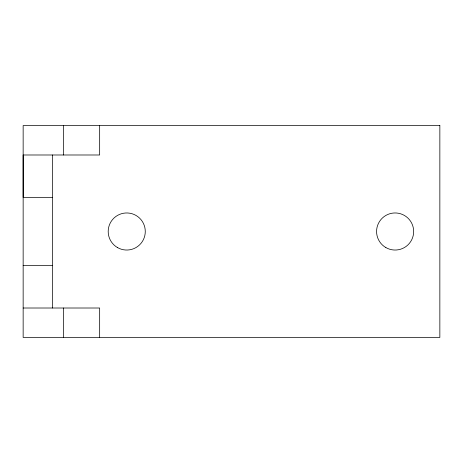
<?xml version="1.0" encoding="UTF-8"?>
<svg xmlns="http://www.w3.org/2000/svg" width="463" height="463" viewBox="0 0 463 463"><rect width="100%" height="100%" fill="white"/><g stroke="black" fill="none" stroke-linecap="round" stroke-linejoin="round"><path stroke-width="0.69" d="M52.579 197.388L23.15 197.388L23.15 154.989L99.661 154.989L99.661 125.56M23.15 265.612L52.579 265.612M23.15 308.011L99.661 308.011L99.661 337.44M63.564 125.56L63.564 154.989M63.564 308.011L63.564 337.44M52.579 154.989L52.579 308.011M439.85 125.56L439.85 337.44L23.15 337.44L23.15 125.56L439.85 125.56M117.469 247.555A18.537 18.537 0 0 0 145.278 231.5A18.537 18.537 0 0 0 117.469 215.445A18.537 18.537 0 0 0 117.469 247.555M385.847 247.555A18.537 18.537 0 0 0 413.662 231.5A18.537 18.537 0 0 0 385.847 215.445A18.537 18.537 0 0 0 385.847 247.555"/></g></svg>
